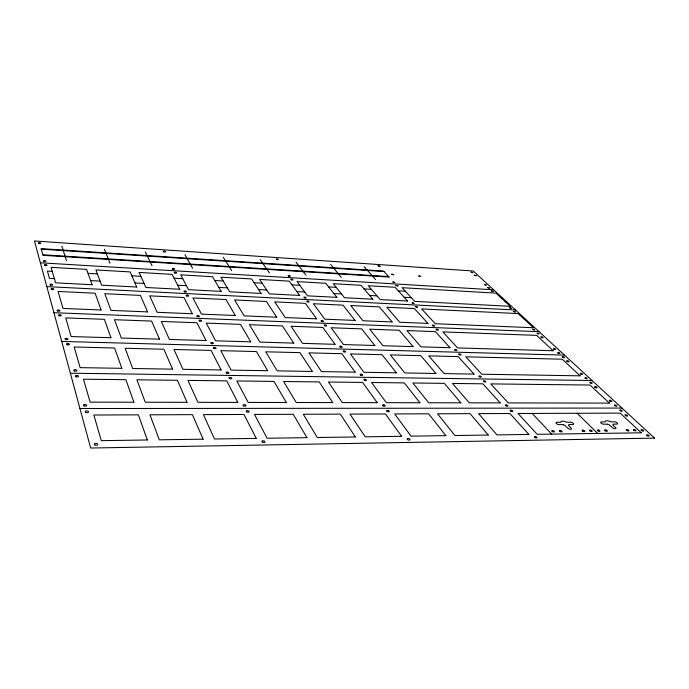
<?xml version="1.0" encoding="UTF-8"?>
<svg xmlns="http://www.w3.org/2000/svg" width="689" height="689" viewBox="0 0 689 689"><rect width="100%" height="100%" fill="white"/><g stroke="black" fill="none" stroke-linecap="round" stroke-linejoin="round"><path stroke-width="1.03" d="M79.95 408.525L621.952 408.06M70.356 373.205L592.049 380.5M61.734 341.434L564.515 355.128M53.931 312.711L539.091 331.693M46.843 286.615L515.536 309.981M505.201 301.644L506.579 301.722M54.362 278.649L49.462 278.39L47.412 271.078L52.252 271.354M90.621 280.578L100.077 281.086M134.966 282.946L144.07 283.429M177.684 285.229L186.461 285.694M218.852 287.425L227.31 287.873M258.556 289.535L266.721 289.974M296.873 291.585L304.753 292.007M333.872 293.557L341.486 293.962M369.623 295.46L376.978 295.857M404.193 297.303L411.307 297.682M88.054 273.369L97.39 273.895M131.866 275.833L140.866 276.341M174.084 278.21L182.757 278.701M214.796 280.509L223.167 280.974M254.077 282.723L262.156 283.179M292.007 284.858L299.801 285.298M328.644 286.917L336.18 287.347M364.059 288.915L371.345 289.328M398.311 290.844L405.365 291.24M500.869 297.648L502.238 297.726M40.375 262.793L493.651 289.811M42.839 254.775L388.579 276.556M41.262 249.16L383.98 271.535M577.21 413.271L597.587 433.441M532.209 413.434L551.7 434.113M364.145 266.652L375.488 279.45M330.617 264.404L341.313 277.357M295.986 262.087L305.994 275.195M260.209 259.684L269.468 272.956M223.227 257.212L231.676 270.648M184.971 254.646L192.558 268.254M145.379 251.993L152.036 265.773M104.383 249.246L110.033 263.198M61.898 246.404L66.463 260.537M278.072 259.391C275.746 260.494 275.695 257.428 278.072 259.391M420.721 276.427L418.602 275.893L420.695 276.504M417.396 307.105L415.226 306.562L417.379 307.199M493.307 291.585L491.326 290.999L493.307 291.585M413.925 303.324C411.531 304.366 411.583 301.153 413.925 303.324M489.655 288.2L487.683 287.623L489.655 288.2M486.27 285.031L484.212 284.402L486.245 285.108M476.185 275.703L474.153 275.109L476.177 275.729M398.009 285.961L395.925 285.435L398.009 285.961M472.843 272.655L470.923 272.112L472.826 272.723M394.797 282.456L392.721 281.93L394.771 282.533M393.72 274.696L391.576 274.153L393.695 274.782M538.953 333.846C536.292 334.665 536.843 331.616 538.953 333.846M534.716 329.928L532.606 329.213L534.69 330.005M380.027 266.342L378.011 265.833L380.027 266.342M515.286 311.945L513.227 311.307L515.26 312.022M511.359 308.31L509.309 307.682L511.35 308.336M654.55 438.109L90.672 448.031L34.45 240.969L473.274 271.027L654.55 438.109M147.334 439.987L101.283 440.659L93.859 415.019L138.394 414.856L147.334 439.987M203.109 439.177L159.28 439.815L149.952 414.812L192.42 414.657L203.109 439.177M256.256 438.402L214.486 439.014L203.444 414.623L243.975 414.477L256.256 438.402M306.941 437.67L267.091 438.247L254.508 414.433L293.238 414.296L306.941 437.67M355.335 436.964L317.284 437.515L303.306 414.261L340.34 414.123L355.335 436.964M401.601 436.292L365.222 436.817L349.978 414.089L385.435 413.968L401.601 436.292M445.861 435.646L411.057 436.154L394.668 413.934L428.653 413.805L445.861 435.646M488.251 435.035L454.921 435.517L437.498 413.779L470.087 413.658L488.251 435.035M528.894 434.44L496.933 434.905L478.579 413.633L509.86 413.512L528.894 434.44M641.304 432.813L537.213 434.32L518.016 413.486L620.152 413.116L641.304 432.813M562.999 424.605L559.149 424.639A2.162 0.93 21.3 0 1 556.316 423.485A2.162 0.93 21.3 0 1 556.893 422.305L560.734 422.271A4.315 1.834 21.4 0 1 566.582 422.228L570.397 422.193A2.153 0.913 21.5 0 1 573.214 423.339A2.153 0.913 21.5 0 1 572.68 424.51L568.864 424.545A4.315 1.834 21.4 0 1 568.468 425.414L571.069 428.076A2.179 0.93 21.6 0 1 570.526 429.273A2.179 0.93 21.6 0 1 567.676 428.119L565.075 425.449A4.315 1.834 21.4 0 1 562.999 424.605M607.552 424.174L603.874 424.209A2.136 0.878 22 0 1 601.075 423.089A2.136 0.878 22 0 1 601.523 421.935L605.192 421.901A4.255 1.731 22.1 0 1 610.764 421.857L614.399 421.823A2.127 0.861 22.2 0 1 617.189 422.943A2.127 0.861 22.2 0 1 616.776 424.088L613.141 424.123A4.255 1.731 22.1 0 1 612.831 424.967L615.544 427.568A2.145 0.878 22.3 0 1 615.131 428.739A2.145 0.878 22.3 0 1 612.314 427.602L609.601 425.001A4.255 1.731 22.1 0 1 607.552 424.174M133.899 402.212L90.121 402.135L83.481 379.2L125.88 379.682L133.899 402.212M187.038 402.316L145.267 402.238L136.896 379.811L177.426 380.285L187.038 402.316M237.791 402.41L197.889 402.333L187.959 380.406L226.733 380.853L237.791 402.41M286.323 402.497L248.161 402.428L236.818 380.965L273.946 381.396L286.323 402.497M332.77 402.583L296.244 402.514L283.61 381.508L319.196 381.913L332.77 402.583M377.262 402.669L342.269 402.6L328.464 382.025L362.612 382.421L377.262 402.669M419.928 402.746L386.374 402.686L371.5 382.516L404.288 382.895L419.928 402.746M460.872 402.824L428.67 402.764L412.832 382.998L444.336 383.36L460.872 402.824M500.205 402.893L469.269 402.841L452.544 383.454L482.843 383.807L500.205 402.893M609.386 403.099L508.267 402.91L490.749 383.894L589.991 385.039L609.386 403.099M121.841 368.322L80.131 367.642L74.154 346.998L114.607 348.005L121.841 368.322M172.569 369.149L132.676 368.503L125.131 348.272L163.887 349.245L172.569 369.149M221.143 369.95L182.947 369.321L173.972 349.495L211.127 350.425L221.143 369.95M267.685 370.708L231.082 370.114L220.799 350.667L256.454 351.562L267.685 370.708M312.324 371.44L277.211 370.871L265.739 351.795L299.982 352.647L312.324 371.44M355.179 372.146L321.47 371.595L308.913 352.871L341.822 353.698L355.179 372.146M396.347 372.818L363.956 372.293L350.408 353.913L382.068 354.706L396.347 372.818M435.93 373.472L404.787 372.956L390.327 354.913L420.798 355.67L435.93 373.472M474.015 374.093L444.052 373.602L428.756 355.868L458.116 356.609L474.015 374.093M580.104 375.832L481.835 374.222L465.773 356.799L562.25 359.21L580.104 375.832M110.955 337.731L71.139 336.568L65.731 317.887L104.409 319.326L110.955 337.731M159.486 339.16L121.316 338.041L114.477 319.705L151.606 321.083L159.486 339.16M206.054 340.53L169.425 339.453L161.278 321.436L196.942 322.762L206.054 340.53M250.762 341.839L215.588 340.805L206.235 323.107L240.521 324.381L250.762 341.839M293.721 343.105L259.925 342.114L249.461 324.717L282.456 325.94L293.721 343.105M335.035 344.319L302.531 343.363L291.059 326.259L322.822 327.439L335.035 344.319M374.799 345.49L343.518 344.569L331.108 327.749L361.716 328.886L374.799 345.49M413.099 346.61L382.963 345.723L369.709 329.178L399.215 330.281L413.099 346.61M450.012 347.695L420.962 346.843L406.923 330.565L435.396 331.624L450.012 347.695M553.138 350.727L457.591 347.919L442.829 331.9L536.653 335.379L553.138 350.727M101.085 309.998L62.992 308.431L58.074 291.456L95.125 293.238L101.085 309.998M147.601 311.902L111.007 310.403L104.78 293.703L140.41 295.409L147.601 311.902M192.309 313.745L157.135 312.298L149.694 295.857L183.98 297.51L192.309 313.745M235.319 315.51L201.481 314.115L192.929 297.941L225.949 299.526L235.319 315.51M276.72 317.207L244.147 315.872L234.561 299.939L266.385 301.472L276.72 317.207M316.604 318.843L285.22 317.551L274.696 301.868L305.382 303.341L316.604 318.843M355.05 320.419L324.795 319.179L313.4 303.728L343.01 305.149L355.05 320.419M392.136 321.944L362.948 320.747L350.753 305.52L379.346 306.898L392.136 321.944M427.929 323.417L399.758 322.263L386.813 307.26L414.442 308.586L427.929 323.417M533.458 327.749L435.293 323.718L421.668 308.93L518.102 313.573L533.458 327.749M92.093 284.721L55.576 282.834L51.089 267.341L86.642 269.399L92.093 284.721M136.749 287.029L101.61 285.212L95.917 269.942L130.161 271.922L136.749 287.029M179.743 289.242L145.913 287.502L139.1 272.439L172.112 274.351L179.743 289.242M221.178 291.387L188.579 289.699L180.725 274.851L212.565 276.702L221.178 291.387M261.122 293.445L229.687 291.826L220.885 277.185L251.614 278.967L261.122 293.445M299.663 295.435L269.33 293.867L259.641 279.433L289.32 281.146L299.663 295.435M336.869 297.355L307.587 295.848L297.08 281.603L325.759 283.265L336.869 297.355M372.809 299.207L344.517 297.751L333.261 283.696L360.993 285.306L372.809 299.207M407.552 301.007L380.207 299.594L368.245 285.728L395.073 287.279L407.552 301.007M510.239 306.304L414.7 301.377L402.092 287.692L495.977 293.135L510.239 306.304M389.027 277.047L42.994 255.326L41.107 248.626L383.549 271.053L389.027 277.047M626.732 430.427A1.438 0.577 22.6 0 0 628.936 430.84A1.438 0.577 22.6 0 0 627.205 429.54A1.438 0.577 22.6 0 0 626.732 430.427M605.071 430.711A1.447 0.594 22.3 0 0 607.319 431.125A1.447 0.594 22.3 0 0 605.597 429.807A1.447 0.594 22.3 0 0 605.071 430.711M597.785 430.797A1.378 0.577 22.2 0 0 599.93 431.193A1.378 0.577 22.2 0 0 598.302 429.936A1.378 0.577 22.2 0 0 597.785 430.797M633.88 430.324A1.361 0.543 22.7 0 0 635.964 430.72A1.361 0.543 22.7 0 0 634.311 429.48A1.361 0.543 22.7 0 0 633.88 430.324M38.825 243.415A1.266 0.482 7.4 0 0 40.815 243.295A1.266 0.482 7.4 0 0 39.049 242.606A1.266 0.482 7.4 0 0 38.825 243.415M43.855 261.458A1.309 0.517 7.2 0 0 45.913 261.303A1.309 0.517 7.2 0 0 44.079 260.588A1.309 0.517 7.2 0 0 43.855 261.458M288.562 276.125A1.128 0.431 13.2 0 0 290.302 276.151A1.128 0.431 13.2 0 0 288.743 275.393A1.128 0.431 13.2 0 0 288.562 276.125M163.724 251.812A1.171 0.448 10.3 0 0 165.567 251.804A1.171 0.448 10.3 0 0 163.991 251.08A1.171 0.448 10.3 0 0 163.724 251.812M172.732 269.166A1.206 0.474 10.4 0 0 174.636 269.141A1.206 0.474 10.4 0 0 172.999 268.383A1.206 0.474 10.4 0 0 172.732 269.166M541.253 337.464A1.197 0.439 19.1 0 0 543.087 337.705A1.197 0.439 19.1 0 0 541.537 336.757A1.197 0.439 19.1 0 0 541.253 337.464M553.749 349.073A1.223 0.456 19.6 0 0 555.661 349.383A1.223 0.456 19.6 0 0 554.154 348.376A1.223 0.456 19.6 0 0 553.749 349.073M455.093 350.219A1.214 0.491 17.8 0 0 456.979 350.391A1.214 0.491 17.8 0 0 455.403 349.418A1.214 0.491 17.8 0 0 455.093 350.219M436.499 329.876A1.171 0.465 17.1 0 0 438.333 330.057A1.171 0.465 17.1 0 0 436.835 329.135A1.171 0.465 17.1 0 0 436.499 329.876M211.316 343.501A1.361 0.62 11.1 0 0 213.435 343.372A1.361 0.62 11.1 0 0 211.54 342.45A1.361 0.62 11.1 0 0 211.316 343.501M199.646 321.014A1.318 0.577 10.8 0 0 201.696 320.919A1.318 0.577 10.8 0 0 199.879 320.041A1.318 0.577 10.8 0 0 199.646 321.014M340.228 347.058A1.275 0.56 14.9 0 0 342.209 347.084A1.275 0.56 14.9 0 0 340.487 346.128A1.275 0.56 14.9 0 0 340.228 347.058M324.657 325.699A1.232 0.517 14.3 0 0 326.577 325.742A1.232 0.517 14.3 0 0 324.932 324.838A1.232 0.517 14.3 0 0 324.657 325.699M558.081 353.044A1.171 0.439 19.7 0 0 559.907 353.345A1.171 0.439 19.7 0 0 558.46 352.38A1.171 0.439 19.7 0 0 558.081 353.044M65.619 339.479A1.499 0.689 6.6 0 0 67.944 339.177A1.499 0.689 6.6 0 0 65.825 338.308A1.499 0.689 6.6 0 0 65.619 339.479M58.996 315.743A1.438 0.629 6.7 0 0 61.243 315.484A1.438 0.629 6.7 0 0 59.211 314.666A1.438 0.629 6.7 0 0 58.996 315.743M595.029 387.356A1.318 0.508 21 0 0 597.044 387.674A1.318 0.508 21 0 0 595.374 386.546A1.318 0.508 21 0 0 595.029 387.356M609.731 401.015A1.352 0.525 21.6 0 0 611.832 401.411A1.352 0.525 21.6 0 0 610.213 400.223A1.352 0.525 21.6 0 0 609.731 401.015M505.821 405.752A1.344 0.586 19.9 0 0 507.896 405.985A1.344 0.586 19.9 0 0 506.208 404.822A1.344 0.586 19.9 0 0 505.821 405.752M483.747 381.603A1.283 0.543 18.9 0 0 485.762 381.844A1.283 0.543 18.9 0 0 484.169 380.75A1.283 0.543 18.9 0 0 483.747 381.603M243.63 405.855A1.499 0.767 12.1 0 0 245.99 405.726A1.499 0.767 12.1 0 0 243.975 404.581A1.499 0.767 12.1 0 0 243.63 405.855M229.463 378.571A1.438 0.698 11.6 0 0 231.754 378.476A1.438 0.698 11.6 0 0 229.833 377.408A1.438 0.698 11.6 0 0 229.463 378.571M383.015 405.804A1.404 0.672 16.8 0 0 385.203 405.873A1.404 0.672 16.8 0 0 383.368 404.701A1.404 0.672 16.8 0 0 383.015 405.804M364.335 380.182A1.352 0.62 15.9 0 0 366.462 380.268A1.352 0.62 15.9 0 0 364.714 379.174A1.352 0.62 15.9 0 0 364.335 380.182M614.838 405.7A1.3 0.508 21.8 0 0 616.844 406.088A1.3 0.508 21.8 0 0 615.286 404.943A1.3 0.508 21.8 0 0 614.838 405.7M590.275 382.912A1.24 0.474 20.9 0 0 592.178 383.213A1.24 0.474 20.9 0 0 590.619 382.154A1.24 0.474 20.9 0 0 590.275 382.912M84.161 405.95A1.654 0.853 6.2 0 0 86.711 405.494A1.654 0.853 6.2 0 0 84.342 404.477A1.654 0.853 6.2 0 0 84.161 405.95M76.023 376.771A1.585 0.775 6.3 0 0 78.477 376.383A1.585 0.775 6.3 0 0 76.212 375.436A1.585 0.775 6.3 0 0 76.023 376.771M625.405 415.553A1.387 0.551 22.2 0 0 627.55 415.958A1.387 0.551 22.2 0 0 625.862 414.718A1.387 0.551 22.2 0 0 625.405 415.553M641.511 430.496A1.43 0.568 22.8 0 0 643.698 430.901A1.43 0.568 22.8 0 0 641.95 429.609A1.43 0.568 22.8 0 0 641.511 430.496M534.785 437.481A1.412 0.637 21.2 0 0 536.998 437.799A1.412 0.637 21.2 0 0 535.293 436.499A1.412 0.637 21.2 0 0 534.785 437.481M510.67 411.057A1.352 0.594 20.1 0 0 512.762 411.29A1.352 0.594 20.1 0 0 511.049 410.11A1.352 0.594 20.1 0 0 510.67 411.057M262.388 442.114A1.576 0.853 13 0 0 264.929 442.037A1.576 0.853 13 0 0 262.897 440.727A1.576 0.853 13 0 0 262.388 442.114M246.757 411.884A1.516 0.775 12.3 0 0 249.142 411.746A1.516 0.775 12.3 0 0 247.101 410.584A1.516 0.775 12.3 0 0 246.757 411.884M407.638 439.651A1.481 0.741 18.1 0 0 409.981 439.78A1.481 0.741 18.1 0 0 408.129 438.462A1.481 0.741 18.1 0 0 407.638 439.651M387.132 411.454A1.421 0.68 17 0 0 389.337 411.505A1.421 0.68 17 0 0 387.476 410.325A1.421 0.68 17 0 0 387.132 411.454M647.083 435.612A1.369 0.551 23 0 0 649.176 435.999A1.369 0.551 23 0 0 647.488 434.759A1.369 0.551 23 0 0 647.083 435.612M620.229 410.713A1.309 0.517 22 0 0 622.253 411.092A1.309 0.517 22 0 0 620.677 409.929A1.309 0.517 22 0 0 620.229 410.713M94.97 445.008A1.74 0.965 6 0 0 97.735 444.56A1.74 0.965 6 0 0 95.349 443.371A1.74 0.965 6 0 0 94.97 445.008M85.97 412.418A1.662 0.87 6.1 0 0 88.536 411.944A1.662 0.87 6.1 0 0 86.151 410.92A1.662 0.87 6.1 0 0 85.97 412.418M67.083 344.715A1.507 0.698 6.5 0 0 69.425 344.405A1.507 0.698 6.5 0 0 67.289 343.518A1.507 0.698 6.5 0 0 67.083 344.715M74.403 370.966A1.567 0.767 6.4 0 0 76.832 370.587A1.567 0.767 6.4 0 0 74.601 369.657A1.567 0.767 6.4 0 0 74.403 370.966M562.655 357.29A1.18 0.439 19.9 0 0 564.489 357.591A1.18 0.439 19.9 0 0 563.025 356.609A1.18 0.439 19.9 0 0 562.655 357.29M585.323 378.313A1.232 0.474 20.7 0 0 587.209 378.614A1.232 0.474 20.7 0 0 585.667 377.572A1.232 0.474 20.7 0 0 585.323 378.313M343.578 351.7A1.283 0.568 15 0 0 345.62 351.812A1.283 0.568 15 0 0 343.983 350.796A1.283 0.568 15 0 0 343.578 351.7M360.597 375.049A1.335 0.611 15.7 0 0 362.707 375.135A1.335 0.611 15.7 0 0 360.976 374.058A1.335 0.611 15.7 0 0 360.597 375.049M213.891 348.453A1.378 0.637 11.1 0 0 216.019 348.315A1.378 0.637 11.1 0 0 214.107 347.377A1.378 0.637 11.1 0 0 213.891 348.453M226.638 373.128A1.43 0.689 11.5 0 0 228.912 373.042A1.43 0.689 11.5 0 0 227.008 371.982A1.43 0.689 11.5 0 0 226.638 373.128M459.158 354.671A1.223 0.5 17.9 0 0 461.062 354.844A1.223 0.5 17.9 0 0 459.46 353.853A1.223 0.5 17.9 0 0 459.158 354.671M479.311 376.754A1.275 0.534 18.7 0 0 481.318 376.995A1.275 0.534 18.7 0 0 479.733 375.918A1.275 0.534 18.7 0 0 479.311 376.754M580.62 373.998A1.283 0.491 20.5 0 0 582.601 374.316A1.283 0.491 20.5 0 0 580.991 373.231A1.283 0.491 20.5 0 0 580.62 373.998M567.03 361.389A1.257 0.474 20 0 0 568.976 361.699A1.257 0.474 20 0 0 567.417 360.657A1.257 0.474 20 0 0 567.03 361.389M432.752 325.776A1.163 0.456 16.9 0 0 434.578 325.957A1.163 0.456 16.9 0 0 433.088 325.053A1.163 0.456 16.9 0 0 432.752 325.776M197.304 316.501A1.309 0.568 10.8 0 0 199.345 316.415A1.309 0.568 10.8 0 0 197.545 315.553A1.309 0.568 10.8 0 0 197.304 316.501M186.633 295.951A1.266 0.525 10.6 0 0 188.614 295.891A1.266 0.525 10.6 0 0 186.891 295.073A1.266 0.525 10.6 0 0 186.633 295.951M321.522 321.401A1.223 0.508 14.2 0 0 323.434 321.453A1.223 0.508 14.2 0 0 321.806 320.557A1.223 0.508 14.2 0 0 321.522 321.401M307.225 301.773A1.18 0.474 13.8 0 0 309.085 301.842A1.18 0.474 13.8 0 0 307.518 300.998A1.18 0.474 13.8 0 0 307.225 301.773M57.678 310.997A1.43 0.62 6.8 0 0 59.9 310.748A1.43 0.62 6.8 0 0 57.885 309.938A1.43 0.62 6.8 0 0 57.678 310.997M51.658 289.423A1.378 0.577 7 0 0 53.811 289.225A1.378 0.577 7 0 0 51.873 288.45A1.378 0.577 7 0 0 51.658 289.423M44.957 265.411A1.318 0.525 7.2 0 0 47.024 265.256A1.318 0.525 7.2 0 0 45.181 264.524A1.318 0.525 7.2 0 0 44.957 265.411M50.452 285.1A1.369 0.568 7 0 0 52.588 284.901A1.369 0.568 7 0 0 50.667 284.144A1.369 0.568 7 0 0 50.452 285.1M291.223 279.777A1.137 0.439 13.3 0 0 292.971 279.794A1.137 0.439 13.3 0 0 291.404 279.036A1.137 0.439 13.3 0 0 291.223 279.777M304.34 297.82A1.171 0.474 13.7 0 0 306.192 297.898A1.171 0.474 13.7 0 0 304.641 297.062A1.171 0.474 13.7 0 0 304.34 297.82M174.705 272.965A1.214 0.482 10.4 0 0 176.617 272.93A1.214 0.482 10.4 0 0 174.972 272.164A1.214 0.482 10.4 0 0 174.705 272.965M184.488 291.817A1.257 0.517 10.5 0 0 186.461 291.766A1.257 0.517 10.5 0 0 184.747 290.956A1.257 0.517 10.5 0 0 184.488 291.817M582.601 431.064A1.456 0.611 21.9 0 0 584.823 431.392A1.456 0.611 21.9 0 0 583.015 430.074A1.456 0.611 21.9 0 0 582.601 431.064M559.873 431.357A1.464 0.637 21.6 0 0 562.138 431.693A1.464 0.637 21.6 0 0 560.338 430.367A1.464 0.637 21.6 0 0 559.873 431.357M552.225 431.452A1.395 0.611 21.4 0 0 554.387 431.762A1.395 0.611 21.4 0 0 552.69 430.496A1.395 0.611 21.4 0 0 552.225 431.452M590.025 430.901A1.378 0.577 22.1 0 0 592.178 431.297A1.378 0.577 22.1 0 0 590.559 430.039A1.378 0.577 22.1 0 0 590.025 430.901"/></g></svg>
